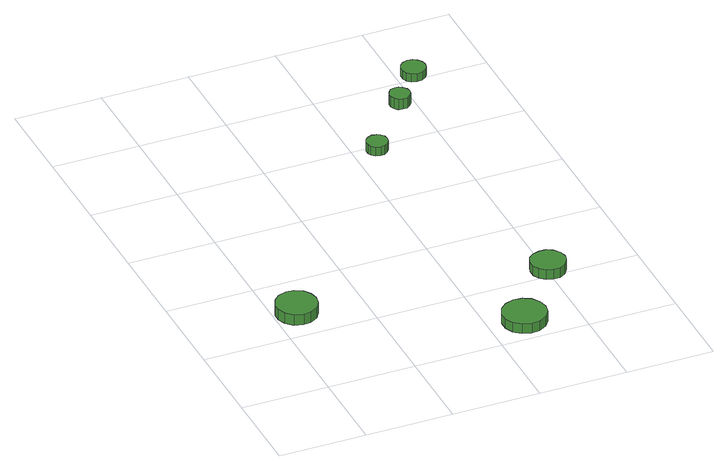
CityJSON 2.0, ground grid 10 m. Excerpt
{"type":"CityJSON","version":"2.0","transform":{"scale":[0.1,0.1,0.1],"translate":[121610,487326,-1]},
"CityObjects":{
"tree1":{"type":"SolitaryVegetationObject","attributes":{"function":"something"},"geometry":[{"type":"MultiSurface","lod":"1","boundaries":[[[0,1,2,3,4,5,6,7,8,9,10,11,12,13,14]],[[15,16,17,18,19,20,21,22,23,24,25,26,27,28,29]],[[0,29,28,1]],[[1,28,27,2]],[[2,27,26,3]],[[3,26,25,4]],[[4,25,24,5]],[[5,24,23,6]],[[6,23,22,7]],[[7,22,21,8]],[[8,21,20,9]],[[9,20,19,10]],[[10,19,18,11]],[[11,18,17,12]],[[12,17,16,13]],[[13,16,15,14]],[[14,15,29,0]]]}]},
"tree2":{"type":"SolitaryVegetationObject","attributes":{"function":"something"},"geometry":[{"type":"MultiSurface","lod":"1","boundaries":[[[30,31,32,33,34,35,36,37,38,39,40,41,42,43,44]],[[45,46,47,48,49,50,51,52,53,54,55,56,57,58,59]],[[30,59,58,31]],[[31,58,57,32]],[[32,57,56,33]],[[33,56,55,34]],[[34,55,54,35]],[[35,54,53,36]],[[36,53,52,37]],[[37,52,51,38]],[[38,51,50,39]],[[39,50,49,40]],[[40,49,48,41]],[[41,48,47,42]],[[42,47,46,43]],[[43,46,45,44]],[[44,45,59,30]]]}]},
"tree3":{"type":"SolitaryVegetationObject","attributes":{"function":"something"},"geometry":[{"type":"MultiSurface","lod":"1","boundaries":[[[60,61,62,63,64,65,66,67,68,69,70,71,72,73,74]],[[75,76,77,78,79,80,81,82,83,84,85,86,87,88,89]],[[60,89,88,61]],[[61,88,87,62]],[[62,87,86,63]],[[63,86,85,64]],[[64,85,84,65]],[[65,84,83,66]],[[66,83,82,67]],[[67,82,81,68]],[[68,81,80,69]],[[69,80,79,70]],[[70,79,78,71]],[[71,78,77,72]],[[72,77,76,73]],[[73,76,75,74]],[[74,75,89,60]]]}]},
"tree4":{"type":"SolitaryVegetationObject","attributes":{"function":"something"},"geometry":[{"type":"MultiSurface","lod":"1","boundaries":[[[90,91,92,93,94,95,96,97,98,99,100,101,102,103,104]],[[105,106,107,108,109,110,111,112,113,114,115,116,117,118,119]],[[90,119,118,91]],[[91,118,117,92]],[[92,117,116,93]],[[93,116,115,94]],[[94,115,114,95]],[[95,114,113,96]],[[96,113,112,97]],[[97,112,111,98]],[[98,111,110,99]],[[99,110,109,100]],[[100,109,108,101]],[[101,108,107,102]],[[102,107,106,103]],[[103,106,105,104]],[[104,105,119,90]]]}]},
"tree5":{"type":"SolitaryVegetationObject","attributes":{"function":"something"},"geometry":[{"type":"MultiSurface","lod":"1","boundaries":[[[120,121,122,123,124,125,126,127,128,129,130,131,132,133,134]],[[135,136,137,138,139,140,141,142,143,144,145,146,147,148,149]],[[120,149,148,121]],[[121,148,147,122]],[[122,147,146,123]],[[123,146,145,124]],[[124,145,144,125]],[[125,144,143,126]],[[126,143,142,127]],[[127,142,141,128]],[[128,141,140,129]],[[129,140,139,130]],[[130,139,138,131]],[[131,138,137,132]],[[132,137,136,133]],[[133,136,135,134]],[[134,135,149,120]]]}]},
"tree6":{"type":"SolitaryVegetationObject","attributes":{"function":"something"},"geometry":[{"type":"MultiSurface","lod":"1","boundaries":[[[150,151,152,153,154,155,156,157,158,159,160,161,162,163,164]],[[165,166,167,168,169,170,171,172,173,174,175,176,177,178,179]],[[150,179,178,151]],[[151,178,177,152]],[[152,177,176,153]],[[153,176,175,154]],[[154,175,174,155]],[[155,174,173,156]],[[156,173,172,157]],[[157,172,171,158]],[[158,171,170,159]],[[159,170,169,160]],[[160,169,168,161]],[[161,168,167,162]],[[162,167,166,163]],[[163,166,165,164]],[[164,165,179,150]]]}]}
},
"vertices":[
[48,142,20],[46,151,20],[41,159,20],[32,164,20],[23,165,20],[13,162,20],[6,155,20],[2,146,20],[2,137,20],[6,128,20],[13,121,20],[23,118,20],[32,119,20],[41,124,20],[46,132,20],[46,132,7],[41,124,7],[32,119,7],[23,118,7],[13,121,7],[6,128,7],[2,137,7],[2,146,7],[6,155,7],[13,162,7],[23,165,7],[32,164,7],[41,159,7],[46,151,7],[48,142,7],
[265,33,18],[263,43,18],[257,52,18],[248,57,18],[238,58,18],[228,55,18],[220,48,18],[216,38,18],[216,28,18],[220,19,18],[228,12,18],[238,9,18],[248,10,18],[257,15,18],[263,23,18],[263,23,6],[257,15,6],[248,10,6],[238,9,6],[228,12,6],[220,19,6],[216,28,6],[216,38,6],[220,48,6],[228,55,6],[238,58,6],[248,57,6],[257,52,6],[263,43,6],[265,33,6],
[322,113,18],[320,121,18],[315,128,18],[308,132,18],[300,132,18],[292,130,18],[286,125,18],[283,117,18],[283,109,18],[286,102,18],[292,96,18],[300,94,18],[308,94,18],[315,98,18],[320,105,18],[320,105,6],[315,98,6],[308,94,6],[300,94,6],[292,96,6],[286,102,6],[283,109,6],[283,117,6],[286,125,6],[292,130,6],[300,132,6],[308,132,6],[315,128,6],[320,121,6],[322,113,6],
[239,393,18],[238,398,18],[235,402,18],[231,404,18],[226,405,18],[221,403,18],[217,400,18],[215,395,18],[215,390,18],[217,386,18],[221,382,18],[226,381,18],[231,381,18],[235,384,18],[238,388,18],[238,388,7],[235,384,7],[231,381,7],[226,381,7],[221,382,7],[217,386,7],[215,390,7],[215,395,7],[217,400,7],[221,403,7],[226,405,7],[231,404,7],[235,402,7],[238,398,7],[239,393,7],
[295,463,21],[294,467,21],[291,471,21],[287,474,21],[282,474,21],[277,473,21],[274,469,21],[272,465,21],[272,460,21],[274,456,21],[277,452,21],[282,451,21],[287,451,21],[291,454,21],[294,458,21],[294,458,8],[291,454,8],[287,451,8],[282,451,8],[277,452,8],[274,456,8],[272,460,8],[272,465,8],[274,469,8],[277,473,8],[282,474,8],[287,474,8],[291,471,8],[294,467,8],[295,463,8],
[332,507,18],[331,512,18],[328,517,18],[323,520,18],[317,521,18],[311,519,18],[307,515,18],[305,510,18],[305,504,18],[307,499,18],[311,495,18],[317,493,18],[323,494,18],[328,497,18],[331,501,18],[331,501,8],[328,497,8],[323,494,8],[317,493,8],[311,495,8],[307,499,8],[305,504,8],[305,510,8],[307,515,8],[311,519,8],[317,521,8],[323,520,8],[328,517,8],[331,512,8],[332,507,8]
]}
